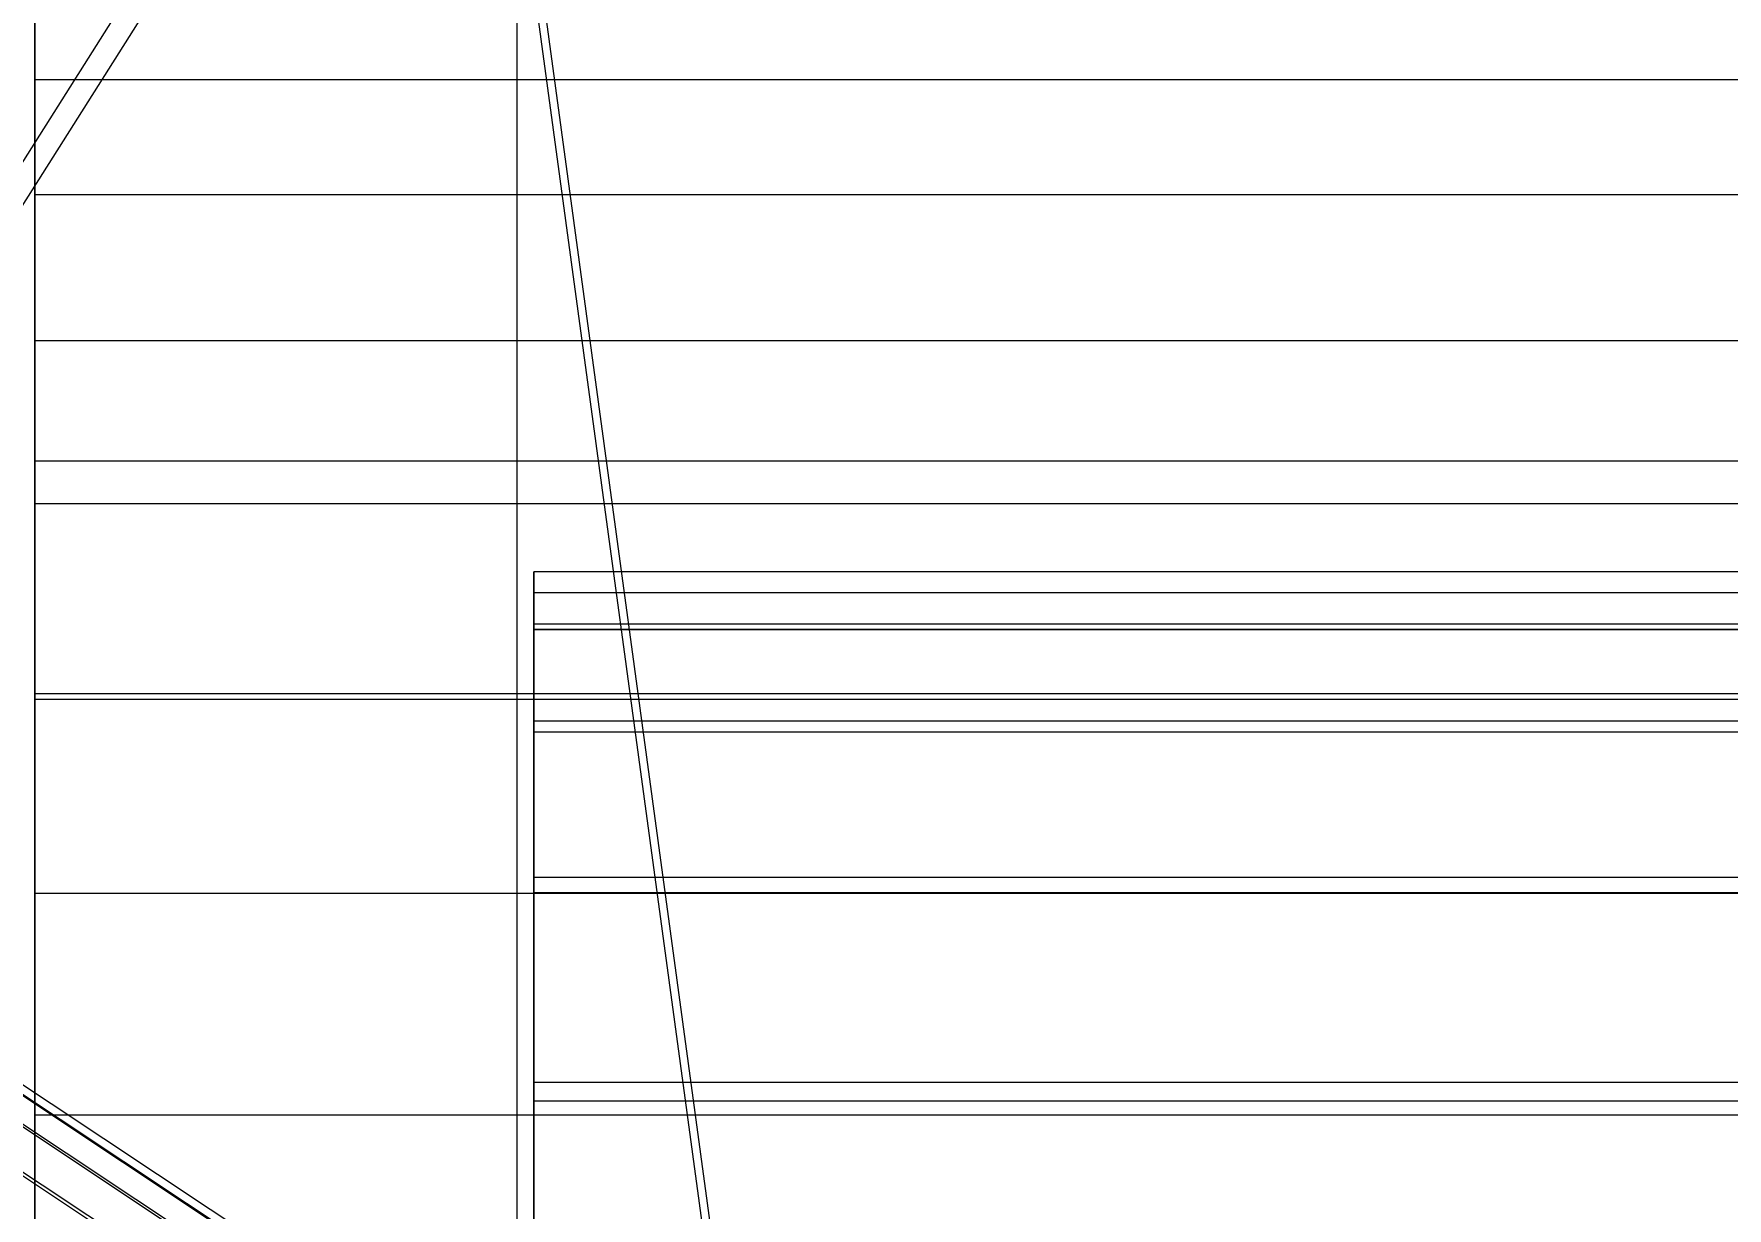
# Model space of a CAD drawing. Header units: millimetres. Extents: x -191664 to 191490, y -197311 to 10263.
# Drawn here: x -300.1 to -130.5, y -28461.6 to -28344 of the extents above; entities that cross this region are included whole.
import ezdxf

# ---------------------------------------------------------------- set-up
doc = ezdxf.new("R2010")
doc.units = ezdxf.units.MM
for name, color, linetype, lineweight in [('COTAS_USUARIO', 1, 'Continuous', 0), ('frontal_C01', 7, 'Continuous', 0), ('frontal_C02', 7, 'Continuous', 0), ('frontal_C03', 7, 'Continuous', 0), ('frontal_secador', 7, 'Continuous', 0)]:
    doc.layers.add(name, color=color, linetype=linetype, lineweight=lineweight)
doc.dimstyles.new('PLANTA_100', dxfattribs={"dimtxt": 250, "dimasz": 150, "dimexe": 150, "dimexo": 80, "dimgap": 100, "dimtad": 1, "dimtih": 1, "dimtoh": 1, "dimdec": 1, "dimdsep": 46, "dimcen": 0.09, "dimclrd": 1, "dimclre": 1, "dimclrt": 1, "dimadec": 0, "dimazin": 0, "dimtfac": 1, "dimtdec": 4, "dimtofl": 0, "dimtmove": 0, "dimatfit": 3, "dimfxl": 1, "dimtolj": 1, "dimtzin": 0, "dimarcsym": 0})

# ---------------------------------------------------------------- blocks, each defined once
blk = doc.blocks.new('*D111')
at = {"layer": 'COTAS_USUARIO', "color": 1, "lineweight": -2, "transparency": 16777216}
for p, q in [((-80, -27700), (-1350, -27700)), ((-1200, -31850), (-1200, -27850)), ((-80, -32000), (-1350, -32000))]:
    blk.add_line(p, q, dxfattribs=at)
at = {"layer": 'COTAS_USUARIO', "color": 1, "transparency": 16777216}
for points in [[(-1225, -27850), (-1175, -27850), (-1200, -27700)], [(-1225, -31850), (-1175, -31850), (-1200, -32000)]]:
    blk.add_solid(points, dxfattribs=at)
at = {"layer": 'Defpoints', "color": 0, "transparency": 16777216}
for p in [(-1200, -27700), (0, -27700), (0, -32000)]:
    blk.add_point(p, dxfattribs=at)

msp = doc.modelspace()

# ---------------------------------------------------------------- linework, layer by layer
at = {"layer": 'frontal_C01', "color": 8, "true_color": 0x697a83}
for p, q in [((-300, -28348.61), (-300, -28333.45)), ((-300, -28339.42), (-300, -28360.15)), ((-300, -28374.77), (-300, -28348.61)), ((300, -28348.61), (-300, -28348.61)), ((-300, -28360.15), (-300, -28391.08)), ((300, -28360.15), (-300, -28360.15)), ((-300, -28410.14), (-300, -28374.77)), ((300, -28374.77), (-300, -28374.77)), ((-300, -28391.08), (-300, -28430.12)), ((300, -28391.08), (-300, -28391.08)), ((-300, -28452.31), (-300, -28410.14)), ((300, -28410.14), (-300, -28410.14)), ((-300, -28430.12), (-300, -28474.59)), ((300, -28430.12), (-300, -28430.12)), ((-300, -28498.41), (-300, -28452.31)), ((-300, -28452.31), (300, -28452.31))]:
    msp.add_line(p, q, dxfattribs=at)
at = {"layer": 'frontal_C01', "color": 139, "true_color": 0x345e4e}
for p, q in [((-250, -28333.63), (-228.3, -28493.07)), ((-228.3, -28498.76), (-250, -28339.32))]:
    msp.add_line(p, q, dxfattribs=at)
at = {"layer": 'frontal_C01', "color": 252, "true_color": 0x83939a}
for p, q in [((-332.63, -28429.39), (-148.32, -28551.72)), ((-331.18, -28429.38), (-146.87, -28551.71)), ((-334.94, -28430.84), (-150.63, -28553.17)), ((-330.69, -28430.81), (-146.38, -28553.15)), ((-337.95, -28433.62), (-153.64, -28555.96)), ((-331.2, -28433.59), (-146.89, -28555.92)), ((-332.66, -28437.52), (-148.35, -28559.85))]:
    msp.add_line(p, q, dxfattribs=at)
at = {"layer": 'frontal_C02', "color": 9, "true_color": 0xb5c3c9}
for p, q in [((-300, -28550.46), (-300, -28386.79)), ((-300, -28386.79), (300, -28386.79)), ((-300, -28410.7), (-300, -28386.79)), ((300, -28410.7), (-300, -28410.7)), ((-300, -28410.7), (-300, -28574.36))]:
    msp.add_line(p, q, dxfattribs=at)
at = {"layer": 'frontal_C03', "color": 139, "true_color": 0x354b57}
for p, q in [((-421.46, -28547.12), (-281.46, -28325.62)), ((-421.46, -28551.43), (-281.46, -28329.93))]:
    msp.add_line(p, q, dxfattribs=at)
at = {"layer": 'frontal_C03', "color": 139, "true_color": 0x345e4e}
for p, q in [((-250, -28578.35), (-250, -28397.92)), ((0, -28397.92), (-250, -28397.92)), ((-250, -28397.92), (-250, -28403.69)), ((-250, -28584.13), (-250, -28403.69)), ((-250, -28403.69), (0, -28403.69))]:
    msp.add_line(p, q, dxfattribs=at)
at = {"layer": 'frontal_C03', "color": 8, "true_color": 0x697a83}
for p, q in [((-250, -28403.13), (-250, -28400.01)), ((-250, -28400.01), (-250, -28403.69)), ((250, -28400.01), (-250, -28400.01)), ((-250, -28412.86), (-250, -28403.13)), ((250, -28403.13), (-250, -28403.13)), ((-250, -28403.69), (-250, -28413.95)), ((250, -28403.69), (-250, -28403.69)), ((-250, -28428.52), (-250, -28412.86)), ((250, -28412.86), (-250, -28412.86)), ((-250, -28413.95), (-250, -28430.06)), ((250, -28413.95), (-250, -28413.95)), ((-250, -28449.06), (-250, -28428.52)), ((250, -28428.52), (-250, -28428.52)), ((-250, -28430.06), (-250, -28450.94)), ((250, -28430.06), (-250, -28430.06)), ((-250, -28473.07), (-250, -28449.06)), ((250, -28449.06), (-250, -28449.06)), ((-250, -28450.94), (-250, -28475.17)), ((250, -28450.94), (-250, -28450.94))]:
    msp.add_line(p, q, dxfattribs=at)
at = {"layer": 'frontal_secador', "color": 253, "true_color": 0xa6b3ba}
msp.add_line((-251.68, -28600), (-251.68, -28280), dxfattribs=at)

# ---------------------------------------------------------------- dimensions: what is measured, and where the dimension line sits
at = {"layer": 'COTAS_USUARIO'}
dim = msp.add_aligned_dim(p1=(0, -32000), p2=(0, -27700), distance=1200, dimstyle='PLANTA_100', dxfattribs=at)
dim.commit()
dim.dimension.update_dxf_attribs({"geometry": '*D111', "text_midpoint": (-1200, -29850)})

doc.saveas('drawing.dxf')
